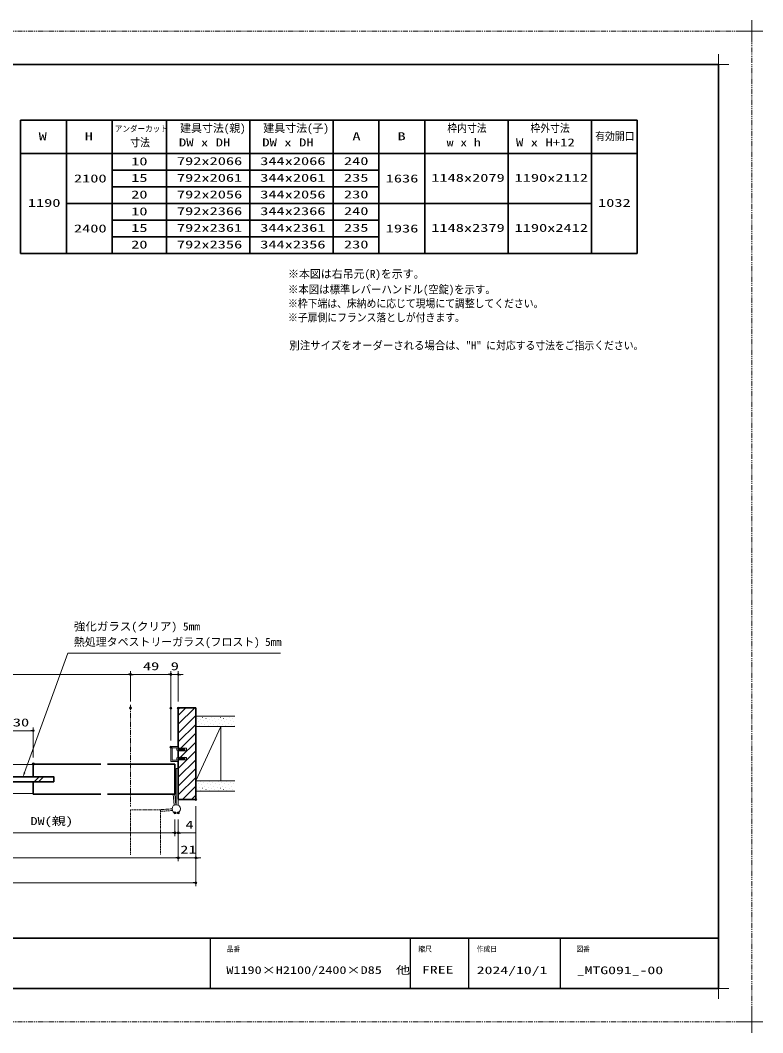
# Model space of a CAD drawing. Units: millimetres, scale not verified. Extents: x -1306 to 1306, y -607 to 607.
# Drawn here: x -491 to 400, y -607 to 607 of the extents above; entities that cross this region are included whole.
import ezdxf
from ezdxf.enums import TextEntityAlignment as Align

# ---------------------------------------------------------------- set-up
doc = ezdxf.new("R2010")
doc.units = ezdxf.units.MM
doc.header["$LTSCALE"] = 5
doc.header["$PDMODE"] = 32
doc.header["$PDSIZE"] = 2.5
for name, pattern in [('USER1', [2.5, 1.25, -0.25, 0.25, -0.25, 0.25, -0.25]), ('USER2', [0.375, 0.25, -0.125]), ('USER3', [2, 1.25, -0.25, 0.25, -0.25])]:
    doc.linetypes.add(name, pattern=pattern)
for name, color, linetype, lineweight in [('0-1_線(黄)', 2, 'Continuous', 15), ('0-3_陰線', 4, 'USER1', 9), ('0-C_中心線', 3, 'USER3', 9), ('0-D_線(白)', 7, 'Continuous', 30), ('1-0_線(水)', 4, 'Continuous', 9), ('1-1_寸法線', 3, 'Continuous', 13), ('1-2_ハッチング', 6, 'Continuous', 9), ('1-4_DEFPOINTS', 7, 'Continuous', 5), ('1-5_0', 3, 'Continuous', 25), ('1-6_点線(黄)', 2, 'USER2', 15), ('1-7_図面枠', 7, 'Continuous', 35), ('1-8_一般', 7, 'Continuous', 5)]:
    doc.layers.add(name, color=color, linetype=linetype, lineweight=lineweight)
doc.styles.add('ＭＳ ゴシック', font='')
doc.styles.get('ＭＳ ゴシック').set_extended_font_data('MS Gothic')

# ---------------------------------------------------------------- blocks, each defined once
blk = doc.blocks.new('_DOT')
at = {"layer": '1-5_0'}
blk.add_line((-2.5, 0), (-5, 0), dxfattribs=at)
for points in [[(0, 0), (-2.5, 0), (-2.48, 0.313)], [(0, 0), (-2.48, -0.313), (-2.5, 0)], [(0, 0), (-2.48, 0.313), (-2.421, 0.622)], [(0, 0), (-2.421, -0.622), (-2.48, -0.313)], [(0, 0), (-2.421, 0.622), (-2.324, 0.92)], [(0, 0), (-2.324, -0.92), (-2.421, -0.622)], [(0, 0), (-2.324, 0.92), (-2.191, 1.204)], [(0, 0), (-2.191, -1.204), (-2.324, -0.92)], [(0, 0), (-2.191, 1.204), (-2.023, 1.469)], [(0, 0), (-2.023, -1.469), (-2.191, -1.204)], [(0, 0), (-2.023, 1.469), (-1.822, 1.711)], [(0, 0), (-1.822, -1.711), (-2.023, -1.469)], [(0, 0), (-1.822, 1.711), (-1.594, 1.926)], [(0, 0), (-1.594, -1.926), (-1.822, -1.711)], [(0, 0), (-1.594, 1.926), (-1.34, 2.111)], [(0, 0), (-1.34, -2.111), (-1.594, -1.926)], [(0, 0), (-1.34, 2.111), (-1.064, 2.262)], [(0, 0), (-1.064, -2.262), (-1.34, -2.111)], [(0, 0), (-1.064, 2.262), (-0.773, 2.378)], [(0, 0), (-0.773, -2.378), (-1.064, -2.262)], [(0, 0), (-0.773, 2.378), (-0.468, 2.456)], [(0, 0), (-0.468, -2.456), (-0.773, -2.378)], [(0, 0), (-0.468, 2.456), (-0.157, 2.495)], [(0, 0), (-0.157, -2.495), (-0.468, -2.456)], [(0, 0), (-0.157, 2.495), (0.157, 2.495)], [(0, 0), (0.157, -2.495), (-0.157, -2.495)], [(0, 0), (0.157, 2.495), (0.468, 2.456)], [(0, 0), (0.468, 2.456), (0.773, 2.378)], [(0, 0), (0.773, 2.378), (1.064, 2.262)], [(0, 0), (1.064, 2.262), (1.34, 2.111)], [(0, 0), (1.34, 2.111), (1.594, 1.926)], [(0, 0), (1.594, 1.926), (1.822, 1.711)], [(0, 0), (1.822, 1.711), (2.023, 1.469)], [(0, 0), (2.023, 1.469), (2.191, 1.204)], [(0, 0), (2.191, 1.204), (2.324, 0.92)], [(0, 0), (2.324, 0.92), (2.421, 0.622)], [(0, 0), (2.421, 0.622), (2.48, 0.313)], [(0, 0), (2.48, 0.313), (2.5, 0)], [(0, 0), (0.468, -2.456), (0.157, -2.495)], [(0, 0), (0.773, -2.378), (0.468, -2.456)], [(0, 0), (1.064, -2.262), (0.773, -2.378)], [(0, 0), (1.34, -2.111), (1.064, -2.262)], [(0, 0), (1.594, -1.926), (1.34, -2.111)], [(0, 0), (1.822, -1.711), (1.594, -1.926)], [(0, 0), (2.023, -1.469), (1.822, -1.711)], [(0, 0), (2.191, -1.204), (2.023, -1.469)], [(0, 0), (2.324, -0.92), (2.191, -1.204)], [(0, 0), (2.421, -0.622), (2.324, -0.92)], [(0, 0), (2.48, -0.313), (2.421, -0.622)], [(0, 0), (2.5, 0), (2.48, -0.313)]]:
    blk.add_solid(points, dxfattribs=at)
blk = doc.blocks.new('グループ-13-1')
at = {"layer": '1-8_一般'}
for p, q in [((62041.6, -14029.5), (62041.6, -13365.5)), ((61709.6, -13697.5), (62373.6, -13697.5))]:
    blk.add_line(p, q, dxfattribs=at)

msp = doc.modelspace()

# ---------------------------------------------------------------- linework, layer by layer
at = {"layer": '0-1_線(黄)'}
for p, q in [((-233.289, -227.417), (-280.145, -227.417)), ((-233.289, -239.917), (-280.145, -239.917)), ((-250.145, -239.917), (-280.145, -304.917)), ((-250.145, -239.917), (-250.145, -304.917)), ((-233.289, -304.917), (-280.145, -304.917)), ((-233.289, -317.417), (-280.145, -317.417))]:
    msp.add_line(p, q, dxfattribs=at)
at = {"layer": '0-3_陰線'}
for p, q in [((387.036, 594), (-1292.964, 594)), ((387.036, -594), (387.036, 594)), ((387.036, -594), (-1292.964, -594))]:
    msp.add_line(p, q, dxfattribs=at)
at = {"layer": '0-C_中心線'}
msp.add_line((-358.395, -213.913), (-358.395, -335.75), dxfattribs=at)
at = {"layer": '0-D_線(白)'}
for p, q in [((-490.409, 487.3), (-490.409, 327.3)), ((-490.409, 487.3), (249.591, 487.3)), ((-435.409, 487.3), (-435.409, 327.3)), ((-380.409, 487.3), (-380.409, 327.3)), ((-315.409, 487.3), (-315.409, 327.3)), ((-215.409, 487.3), (-215.409, 327.3)), ((-115.409, 487.3), (-115.409, 327.3)), ((-60.409, 487.3), (-60.409, 327.3)), ((-5.409, 487.3), (-5.409, 327.3)), ((94.591, 487.3), (94.591, 327.3)), ((194.591, 487.3), (194.591, 327.3)), ((249.591, 487.3), (249.591, 327.3)), ((-490.409, 447.3), (249.591, 447.3)), ((-380.409, 427.3), (-60.409, 427.3)), ((-380.409, 407.3), (-60.409, 407.3)), ((-435.409, 387.3), (194.591, 387.3)), ((-380.409, 367.3), (-60.409, 367.3)), ((-380.409, 347.3), (-60.409, 347.3)), ((-490.409, 327.3), (249.591, 327.3)), ((-300.645, -217.417), (-301.145, -217.917)), ((-301.145, -217.917), (-301.145, -265.917)), ((-280.145, -217.417), (-300.645, -217.417)), ((-280.145, -327.417), (-280.145, -217.417)), ((-301.145, -268.917), (-301.145, -276.917)), ((-475.145, -284.917), (-394.145, -284.917)), ((-475.145, -284.917), (-475.145, -300.217)), ((-386.145, -284.917), (-305.145, -284.917)), ((-305.145, -284.917), (-305.145, -320.917)), ((-301.145, -279.917), (-301.145, -326.917)), ((-301.145, -326.917), (-301.145, -291.242)), ((-475.145, -306.217), (-475.145, -320.917)), ((-394.145, -320.917), (-475.145, -320.917)), ((-305.145, -320.917), (-386.145, -320.917)), ((-300.645, -327.417), (-301.145, -326.917)), ((-301.145, -326.917), (-300.645, -327.417)), ((-300.645, -327.417), (-280.145, -327.417))]:
    msp.add_line(p, q, dxfattribs=at)
for points in [[(-529.645, -300.217), (-529.645, -306.217), (-450.645, -306.217)], [(-529.645, -300.217), (-450.645, -300.217), (-450.645, -306.217)]]:
    msp.add_lwpolyline(points, dxfattribs=at)
at = {"layer": '1-0_線(水)'}
for p, q in [((-505.145, -285.417), (-475.145, -285.417)), ((-473.928, -306.217), (-467.928, -300.217)), ((-468.928, -306.217), (-462.928, -300.217)), ((-505.145, -320.417), (-475.145, -320.417)), ((-306.062, -334.34), (-307.166, -320.917)), ((-304.145, -333.717), (-305.145, -320.917)), ((-301.145, -326.917), (-301.145, -334.387))]:
    msp.add_line(p, q, dxfattribs=at)
msp.add_lwpolyline([(-301.145, -290.217), (-303.645, -290.217), (-303.645, -333.717)], dxfattribs=at)
msp.add_circle((-303.645, -338.717), 5, dxfattribs=at)
at = {"layer": '1-1_寸法線'}
for p, q in [((-772.894, -177.417), (-361.395, -177.417)), ((-358.395, -209.917), (-358.395, -173.417)), ((-358.395, -209.417), (-358.395, -173.417)), ((-355.395, -177.417), (-313.145, -177.417)), ((-313.145, -177.417), (-316.145, -177.417)), ((-310.145, -256.617), (-310.145, -173.417)), ((-310.145, -209.917), (-310.145, -173.417)), ((-301.145, -177.417), (-310.145, -177.417)), ((-301.145, -209.917), (-301.145, -173.417)), ((-298.145, -177.417), (-295.145, -177.417)), ((-475.145, -276.917), (-475.145, -240.917)), ((-478.145, -244.917), (-502.145, -244.917)), ((-310.145, -281.217), (-310.145, -264.617)), ((-309.995, -281.217), (-309.995, -264.617)), ((-301.445, -263.917), (-309.445, -263.917)), ((-301.445, -264.067), (-309.445, -264.067)), ((-302.694, -265.417), (-308.645, -265.417)), ((-302.856, -268.417), (-302.694, -265.417)), ((-301.451, -267.117), (-301.295, -264.223)), ((-298.534, -267.117), (-301.451, -267.117)), ((-301.204, -265.719), (-301.145, -264.229)), ((-298.534, -266.367), (-298.534, -267.117)), ((-297.734, -267.117), (-298.534, -266.367)), ((-297.234, -267.117), (-297.734, -267.117)), ((-297.234, -266.367), (-297.234, -267.117)), ((-296.434, -267.117), (-297.234, -266.367)), ((-295.934, -267.117), (-296.434, -267.117)), ((-295.134, -267.117), (-295.934, -266.367)), ((-295.934, -266.367), (-295.934, -267.117)), ((-294.634, -267.117), (-295.134, -267.117)), ((-294.634, -266.367), (-294.634, -267.117)), ((-293.145, -267.467), (-294.634, -266.367)), ((-300.137, -268.417), (-302.861, -268.417)), ((-300.137, -277.417), (-302.861, -277.417)), ((-302.861, -277.417), (-302.694, -280.417)), ((-301.451, -278.717), (-301.295, -281.611)), ((-298.534, -278.717), (-301.451, -278.717)), ((-300.137, -269.071), (-299.321, -268.417)), ((-300.137, -268.424), (-300.137, -269.071)), ((-300.137, -276.762), (-299.321, -277.417)), ((-300.137, -277.41), (-300.137, -276.762)), ((-298.534, -268.417), (-299.321, -268.417)), ((-298.534, -277.417), (-299.321, -277.417)), ((-298.534, -269.167), (-298.534, -268.417)), ((-297.734, -268.417), (-298.534, -269.167)), ((-298.534, -276.667), (-298.534, -277.417)), ((-297.734, -277.417), (-298.534, -276.667)), ((-298.534, -279.467), (-298.534, -278.717)), ((-297.734, -278.717), (-298.534, -279.467)), ((-297.234, -268.417), (-297.734, -268.417)), ((-297.234, -277.417), (-297.734, -277.417)), ((-297.234, -278.717), (-297.734, -278.717)), ((-297.234, -269.167), (-297.234, -268.417)), ((-296.434, -268.417), (-297.234, -269.167)), ((-297.234, -276.667), (-297.234, -277.417)), ((-296.434, -277.417), (-297.234, -276.667)), ((-297.234, -279.467), (-297.234, -278.717)), ((-296.434, -278.717), (-297.234, -279.467)), ((-295.934, -268.417), (-296.434, -268.417)), ((-295.934, -277.417), (-296.434, -277.417)), ((-295.934, -278.717), (-296.434, -278.717)), ((-295.934, -269.167), (-295.934, -268.417)), ((-295.134, -268.417), (-295.934, -269.167)), ((-295.934, -276.667), (-295.934, -277.417)), ((-295.134, -277.417), (-295.934, -276.667)), ((-295.134, -278.717), (-295.934, -279.467)), ((-295.934, -279.467), (-295.934, -278.717)), ((-294.634, -268.417), (-295.134, -268.417)), ((-294.634, -277.417), (-295.134, -277.417)), ((-294.634, -278.717), (-295.134, -278.717)), ((-293.145, -268.067), (-294.634, -269.167)), ((-294.634, -269.167), (-294.634, -268.417)), ((-294.634, -276.667), (-294.634, -277.417)), ((-293.145, -277.767), (-294.634, -276.667)), ((-293.145, -278.367), (-294.634, -279.467)), ((-294.634, -279.467), (-294.634, -278.717)), ((-293.145, -268.067), (-293.145, -267.467)), ((-293.145, -277.767), (-293.145, -278.367)), ((-301.445, -281.767), (-309.445, -281.767)), ((-301.445, -281.917), (-309.445, -281.917)), ((-301.204, -280.115), (-301.145, -281.605)), ((-280.145, -335.417), (-280.145, -401.417)), ((-280.145, -335.417), (-280.145, -431.417)), ((-305.145, -351.487), (-305.145, -371.521)), ((-305.145, -351.487), (-305.145, -371.521)), ((-301.145, -351.487), (-301.145, -401.417)), ((-301.145, -351.487), (-301.145, -401.417)), ((-301.145, -351.487), (-301.145, -371.521)), ((-602.145, -367.521), (-308.145, -367.521)), ((-308.145, -367.521), (-311.145, -367.521)), ((-305.145, -367.521), (-301.145, -367.521)), ((-298.145, -367.521), (-280.002, -367.521)), ((-830.145, -397.417), (-304.145, -397.417)), ((-304.145, -397.417), (-307.145, -397.417)), ((-301.145, -397.417), (-280.145, -397.417)), ((-277.145, -397.417), (-274.145, -397.417)), ((-851.145, -427.417), (-283.145, -427.417))]:
    msp.add_line(p, q, dxfattribs=at)
for points in [[(-178.288, -151.858), (-433.851, -151.858), (-485.599, -295.184)], [(-302.694, -280.417), (-308.645, -280.417), (-308.645, -265.417)], [(-301.145, -265.917), (-291.145, -265.917), (-291.145, -268.917), (-301.145, -268.917)], [(-301.145, -276.917), (-291.145, -276.917), (-291.145, -279.917), (-301.145, -279.917)]]:
    msp.add_lwpolyline(points, dxfattribs=at)
for centre, radius, start, end in [((-309.445, -264.617), 0.7, 90, 180), ((-309.445, -264.617), 0.55, 90, 180), ((-301.445, -264.217), 0.3, 357.72528, 90), ((-301.445, -264.217), 0.15, 357.72528, 90), ((-309.445, -281.217), 0.7, 180, 270), ((-309.445, -281.217), 0.55, 180, 270), ((-301.445, -281.617), 0.3, 270, 2.27472), ((-301.445, -281.617), 0.15, 270, 2.27472)]:
    msp.add_arc(centre, radius, start, end, dxfattribs=at)
msp.add_solid([(-487.841, -300.75), (-486.565, -294.795), (-484.633, -295.574)], dxfattribs=at)
at = {"layer": '1-2_ハッチング'}
for p, q in [((-301.145, -226.601), (-291.961, -217.417)), ((-301.145, -237.208), (-281.354, -217.417)), ((-301.145, -247.814), (-280.145, -226.814)), ((-278.522, -230.494), (-278.472, -230.494)), ((-275.87, -227.843), (-275.82, -227.843)), ((-271.893, -229.168), (-271.843, -229.168)), ((-267.915, -230.494), (-267.865, -230.494)), ((-265.264, -227.843), (-265.214, -227.843)), ((-261.286, -229.168), (-261.236, -229.168)), ((-257.309, -230.494), (-257.259, -230.494)), ((-254.657, -227.843), (-254.607, -227.843)), ((-250.68, -229.168), (-250.63, -229.168)), ((-246.702, -230.494), (-246.652, -230.494)), ((-244.051, -227.843), (-244.001, -227.843)), ((-240.073, -229.168), (-240.023, -229.168)), ((-236.096, -230.494), (-236.046, -230.494)), ((-233.444, -227.843), (-233.394, -227.843)), ((-301.145, -258.421), (-280.145, -237.421)), ((-279.848, -237.123), (-279.798, -237.123)), ((-277.196, -234.472), (-277.146, -234.472)), ((-275.87, -238.449), (-275.82, -238.449)), ((-274.544, -231.82), (-274.494, -231.82)), ((-273.219, -235.798), (-273.169, -235.798)), ((-271.893, -239.775), (-271.843, -239.775)), ((-270.567, -233.146), (-270.517, -233.146)), ((-269.241, -237.123), (-269.191, -237.123)), ((-266.59, -234.472), (-266.54, -234.472)), ((-265.264, -238.449), (-265.214, -238.449)), ((-263.938, -231.82), (-263.888, -231.82)), ((-262.612, -235.798), (-262.562, -235.798)), ((-261.286, -239.775), (-261.236, -239.775)), ((-259.96, -233.146), (-259.91, -233.146)), ((-258.635, -237.123), (-258.585, -237.123)), ((-255.983, -234.472), (-255.933, -234.472)), ((-254.657, -238.449), (-254.607, -238.449)), ((-253.331, -231.82), (-253.281, -231.82)), ((-252.005, -235.798), (-251.955, -235.798)), ((-250.68, -239.775), (-250.63, -239.775)), ((-249.354, -233.146), (-249.304, -233.146)), ((-248.028, -237.123), (-247.978, -237.123)), ((-245.376, -234.472), (-245.326, -234.472)), ((-244.051, -238.449), (-244.001, -238.449)), ((-242.725, -231.82), (-242.675, -231.82)), ((-241.399, -235.798), (-241.349, -235.798)), ((-240.073, -239.775), (-240.023, -239.775)), ((-238.747, -233.146), (-238.697, -233.146)), ((-237.421, -237.123), (-237.371, -237.123)), ((-234.77, -234.472), (-234.72, -234.472)), ((-233.444, -238.449), (-233.394, -238.449)), ((-298.035, -265.917), (-280.145, -248.027)), ((-298.35, -276.839), (-280.145, -258.634)), ((-301.145, -269.027), (-301.035, -268.917)), ((-301.145, -290.241), (-280.145, -269.241)), ((-301.145, -300.847), (-280.145, -279.847)), ((-301.145, -311.454), (-280.145, -290.454)), ((-301.145, -322.06), (-280.145, -301.06)), ((-295.895, -327.417), (-280.145, -311.667)), ((-279.848, -311.37), (-279.798, -311.37)), ((-278.522, -315.347), (-278.472, -315.347)), ((-277.196, -308.718), (-277.146, -308.718)), ((-275.87, -312.695), (-275.82, -312.695)), ((-274.544, -306.066), (-274.494, -306.066)), ((-273.219, -310.044), (-273.169, -310.044)), ((-271.893, -314.021), (-271.843, -314.021)), ((-270.567, -307.392), (-270.517, -307.392)), ((-269.241, -311.37), (-269.191, -311.37)), ((-267.915, -315.347), (-267.865, -315.347)), ((-266.59, -308.718), (-266.54, -308.718)), ((-265.264, -312.695), (-265.214, -312.695)), ((-263.938, -306.066), (-263.888, -306.066)), ((-262.612, -310.044), (-262.562, -310.044)), ((-261.286, -314.021), (-261.236, -314.021)), ((-259.96, -307.392), (-259.91, -307.392)), ((-258.635, -311.37), (-258.585, -311.37)), ((-257.309, -315.347), (-257.259, -315.347)), ((-255.983, -308.718), (-255.933, -308.718)), ((-254.657, -312.695), (-254.607, -312.695)), ((-253.331, -306.066), (-253.281, -306.066)), ((-252.005, -310.044), (-251.955, -310.044)), ((-250.68, -314.021), (-250.63, -314.021)), ((-249.354, -307.392), (-249.304, -307.392)), ((-248.028, -311.37), (-247.978, -311.37)), ((-246.702, -315.347), (-246.652, -315.347)), ((-245.376, -308.718), (-245.326, -308.718)), ((-244.051, -312.695), (-244.001, -312.695)), ((-242.725, -306.066), (-242.675, -306.066)), ((-241.399, -310.044), (-241.349, -310.044)), ((-240.073, -314.021), (-240.023, -314.021)), ((-238.747, -307.392), (-238.697, -307.392)), ((-237.421, -311.37), (-237.371, -311.37)), ((-236.096, -315.347), (-236.046, -315.347)), ((-234.77, -308.718), (-234.72, -308.718)), ((-285.288, -327.417), (-280.145, -322.274)), ((-274.544, -316.673), (-274.494, -316.673)), ((-263.938, -316.673), (-263.888, -316.673)), ((-253.331, -316.673), (-253.281, -316.673)), ((-242.725, -316.673), (-242.675, -316.673))]:
    msp.add_line(p, q, dxfattribs=at)
at = {"layer": '1-4_DEFPOINTS'}
for p, q in [((347.036, 541.55), (347.036, 566.45)), ((334.586, 554), (359.486, 554)), ((347.036, -566.45), (347.036, -541.55)), ((334.586, -554), (359.486, -554))]:
    msp.add_line(p, q, dxfattribs=at)
for p in [(-358.395, -177.417), (-310.145, -177.417), (-358.395, -217.417), (-358.395, -217.917), (-310.145, -217.917), (-301.145, -217.917), (-310.145, -264.617), (-475.145, -284.917), (-280.145, -327.417), (-305.145, -343.487), (-301.145, -343.487), (-305.145, -367.521), (-301.145, -367.521), (-301.145, -397.417), (-280.145, -397.417), (-280.145, -427.417)]:
    msp.add_point(p, dxfattribs=at)
at = {"layer": '1-5_0', "color": 7}
for p, q in [((-262.964, -494), (-262.964, -554)), ((-22.964, -494), (-22.964, -554)), ((47.036, -494), (47.036, -554)), ((157.036, -494), (157.036, -554))]:
    msp.add_line(p, q, dxfattribs=at)
at = {"layer": '1-6_点線(黄)'}
for p, q in [((-358.395, -339.75), (-322.395, -339.75)), ((-358.395, -393.709), (-358.395, -339.75)), ((-308.645, -338.717), (-322.445, -339.717)), ((-322.395, -339.75), (-322.395, -393.709)), ((-308.359, -340.696), (-322.445, -341.738))]:
    msp.add_line(p, q, dxfattribs=at)
at = {"layer": '1-7_図面枠'}
msp.add_line((-1252.964, -494), (347.036, -494), dxfattribs=at)
msp.add_lwpolyline([(-1252.964, -554), (347.036, -554), (347.036, 554), (-1252.964, 554)], close=True, dxfattribs=at)

# ---------------------------------------------------------------- block references
at = {"layer": '0-3_陰線', "xscale": 0.04, "yscale": 0.04}
for p in [(-2094.629, 1141.9), (-2094.629, -46.1)]:
    msp.add_blockref('グループ-13-1', p, dxfattribs=at)
at = {"layer": '1-1_寸法線', "xscale": 0.6, "yscale": 0.6}
for p in [(-358.395, -177.417), (-310.145, -177.417), (-310.145, -177.417), (-475.145, -244.917), (-305.145, -367.521), (-305.145, -367.521), (-301.145, -397.417), (-301.145, -397.417), (-280.145, -427.417)]:
    msp.add_blockref('_DOT', p, dxfattribs=at)
at = {"layer": '1-1_寸法線', "xscale": 0.6, "yscale": 0.6, "rotation": 180}
for p in [(-358.395, -177.417), (-301.145, -177.417), (-301.145, -367.521), (-280.145, -397.417)]:
    msp.add_blockref('_DOT', p, dxfattribs=at)

# ---------------------------------------------------------------- texts
at = {"layer": '0-1_線(黄)', "style": 'ＭＳ ゴシック'}
for s, height, width, p in [('アンダーカット', 7.216, 0.9, (-377.288, 471.379)), ('枠内寸法', 9.604, 0.9, (21.788, 470.2)), ('枠外寸法', 9.604, 0.9, (121.438, 470.2)), ('有効開口', 9.604, 0.9, (199.223, 460.456)), ('W', 9.604, 1.5, (-468.719, 460.456)), ('H', 9.604, 1.5, (-413.358, 460.456)), ('寸法', 9.604, 0.9, (-358.811, 452.99)), ('DW x DH', 9.604, 1.35, (-300.399, 452.99)), ('DW x DH', 9.604, 1.35, (-200.399, 452.99)), ('A', 9.604, 1.5, (-92.179, 460.456)), ('B', 9.604, 1.5, (-38.005, 460.456)), ('w x h', 9.621, 1.25, (20.95, 452.99)), ('W x H+12', 9.621, 1.35, (104.11, 452.99)), ('10', 9.604, 1.5, (-357.673, 430.33)), ('792x2066', 9.604, 1.5, (-302.769, 430.642)), ('344x2066', 9.604, 1.5, (-202.819, 430.642)), ('240', 9.604, 1.5, (-102.286, 430.686)), ('2100', 9.604, 1.5, (-426.371, 409.8)), ('15', 9.604, 1.5, (-357.673, 410.464)), ('792x2061', 9.604, 1.5, (-302.769, 410.642)), ('344x2061', 9.604, 1.5, (-202.819, 410.642)), ('235', 9.604, 1.5, (-102.286, 410.686)), ('1636', 9.604, 1.5, (-52.186, 409.8)), ('1148x2079', 9.604, 1.5, (2.469, 410.578)), ('1190x2112', 9.604, 1.5, (102.436, 410.578)), ('20', 9.604, 1.5, (-357.673, 390.531)), ('792x2056', 9.604, 1.5, (-302.769, 390.642)), ('344x2056', 9.604, 1.5, (-202.819, 390.642)), ('230', 9.604, 1.5, (-102.286, 390.686)), ('1190', 9.604, 1.5, (-481.714, 380.503)), ('1032', 9.604, 1.5, (202.632, 380.552)), ('10', 9.604, 1.5, (-357.673, 370.33)), ('792x2366', 9.604, 1.5, (-302.769, 370.642)), ('344x2366', 9.604, 1.5, (-202.819, 370.642)), ('240', 9.604, 1.5, (-102.286, 370.686)), ('2400', 9.604, 1.5, (-426.371, 349.8)), ('15', 9.604, 1.5, (-357.673, 350.464)), ('792x2361', 9.604, 1.5, (-302.769, 350.642)), ('344x2361', 9.604, 1.5, (-202.819, 350.642)), ('235', 9.604, 1.5, (-102.286, 350.686)), ('1936', 9.604, 1.5, (-52.186, 349.8)), ('1148x2379', 9.604, 1.5, (2.469, 350.551)), ('1190x2412', 9.604, 1.5, (102.436, 350.551)), ('20', 9.604, 1.5, (-357.673, 330.531)), ('792x2356', 9.604, 1.5, (-302.769, 330.642)), ('344x2356', 9.604, 1.5, (-202.819, 330.642)), ('230', 9.604, 1.5, (-102.286, 330.686)), ('※本図は標準レバーハンドル(空錠)を示す。', 9.621, 0.95, (-169.467, 276.679)), ('※枠下端は、床納めに応じて現場にて調整してください。', 9.604, 0.9, (-169.467, 259.831)), ('※子扉側にフランス落としが付きます。', 9.604, 0.9, (-169.467, 243.019)), ('別注サイズをオーダーされる場合は、"H"', 9.621, 0.95, (-167.775, 209.486)), ('に対応する寸法をご指示ください。', 9.604, 0.9, (68.417, 209.486))]:
    msp.add_text(s, height=height, dxfattribs=dict(at, width=width)).set_placement(p, align=Align.BOTTOM_LEFT)
for s, p in [('建具寸法(親)', (-298.947, 470.125)), ('建具寸法(子)', (-199.057, 470.125)), ('※本図は右吊元(R)を示す。', (-169.467, 295.251))]:
    msp.add_text(s, height=9.621, dxfattribs=at).set_placement(p, align=Align.BOTTOM_LEFT)
at = {"layer": '1-1_寸法線', "style": 'ＭＳ ゴシック'}
for s, height, width, p in [('強化ガラス(クリア) 5mm', 9.621, 1.05, (-426.451, -127.608)), ('49', 9.604, 1.5, (-343.556, -175.267)), ('9', 9.604, 1.5, (-310.169, -175.267)), ('30', 9.604, 1.5, (-499.669, -242.767)), ('DW(親)', 9.604, 1.3, (-478.526, -361.086)), ('4', 9.604, 1.5, (-292.574, -365.372)), ('21', 9.604, 1.5, (-298.74, -395.267))]:
    msp.add_text(s, height=height, dxfattribs=dict(at, width=width)).set_placement(p, align=Align.BOTTOM_LEFT)
msp.add_text('熱処理タペストリーガラス(フロスト) 5mm', height=9.621, dxfattribs=at).set_placement((-426.451, -146.179), align=Align.BOTTOM_LEFT)
at = {"layer": '1-7_図面枠', "style": 'ＭＳ ゴシック'}
for s, height, width, p in [('品番', 6.452, 0.9, (-242.964, -512.073)), ('縮尺', 6.452, 0.9, (-12.964, -512.038)), ('作成日', 6.452, 0.9, (57.036, -511.963)), ('図番', 6.452, 0.9, (176.633, -512.073)), ('W1190×H2100/2400×D85\u3000他', 9.236, 1.35, (-243.459, -539.518)), ('FREE', 9.238, 1.5, (-8.665, -539.129)), ('2024/10/1', 9.238, 1.5, (57.036, -539.776)), ('_MTG091_-00', 9.238, 1.5, (177.071, -539.776))]:
    msp.add_text(s, height=height, dxfattribs=dict(at, width=width)).set_placement(p, align=Align.BOTTOM_LEFT)

doc.saveas('drawing.dxf')
